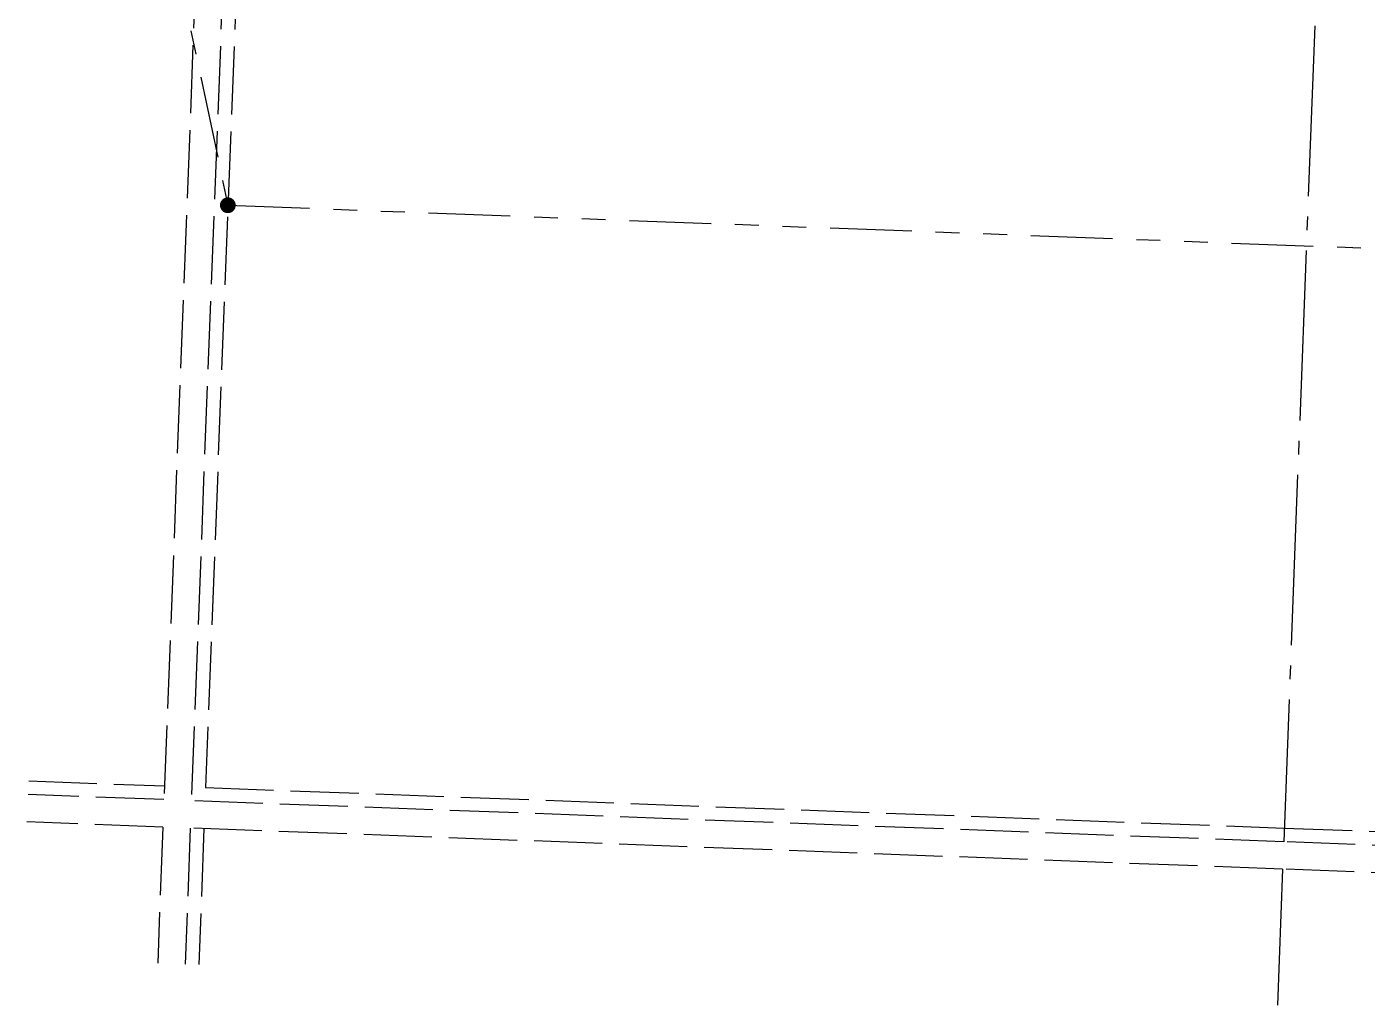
# Model space of a CAD drawing. Extents: x 329857 to 337194, y 6142471 to 6144607.
# Drawn here: x 330627 to 331611, y 6142718 to 6143437 of the extents above; entities that cross this region are included whole.
import ezdxf

# ---------------------------------------------------------------- set-up
doc = ezdxf.new("R2010")
doc.units = 0
doc.header["$LTSCALE"] = 5
for name, pattern in [('foc-DRILLPATH', [14.75, 6, -1.75, 1.75, -1.75, 1.75, -1.75]), ('foc-QUARTERLINE', [33, 25, -3, 2, -3]), ('foc-UNSURVEYED', [12.5, 10, -2.5])]:
    doc.linetypes.add(name, pattern=pattern)
for name, color, linetype in [('L-MON', 1, 'Continuous'), ('L-QSEC', 8, 'foc-QUARTERLINE'), ('L-USEC', 7, 'foc-UNSURVEYED'), ('P-PDRILLPATH', 12, 'foc-DRILLPATH')]:
    doc.layers.add(name, color=color, linetype=linetype)

# ---------------------------------------------------------------- blocks, each defined once
blk = doc.blocks.new('plbh')
at = {"layer": 'L-MON'}
h = blk.add_hatch(color=255, dxfattribs=at)
h.dxf.hatch_style = 1
edge = h.paths.add_edge_path()
edge.add_arc((0, 0), 1.16, 0, 360)
h = blk.add_hatch(color=256, dxfattribs=at)
h.dxf.hatch_style = 1
h.paths.add_polyline_path([(-0.96, 0, 1), (0.96, 0, 1)])
h.paths.add_polyline_path([(0.91, 0, -1), (-0.91, 0, -1)], flags=16)
h.paths.add_polyline_path([(0.45, 0, -1), (-0.45, 0, -1)], flags=0)
h = blk.add_hatch(color=256, dxfattribs=at)
h.dxf.hatch_style = 1
h.paths.add_polyline_path([(-0.45, 0, 1), (0.45, 0, 1)])
h.paths.add_polyline_path([(0.4, 0, -1), (-0.4, 0, -1)], flags=16)
at = {"layer": 'L-MON', "color": 240}
for radius in [0.96, 0.91, 0.45, 0.4]:
    blk.add_circle((0, 0), radius, dxfattribs=at)

msp = doc.modelspace()

# ---------------------------------------------------------------- linework, layer by layer
at = {"layer": 'L-QSEC', "flags": 128}
for points in [[(331578.497, 6143602.218), (331549.45, 6142838.235)], [(331548.685, 6142818.132), (331544.887, 6142718.22)]]:
    msp.add_lwpolyline(points, dxfattribs=at)
at = {"layer": 'L-USEC', "flags": 128}
for points in [[(330758.261, 6143673.101), (330727.368, 6142869.16)], [(330778.363, 6143672.329), (330747.471, 6142868.404)], [(330788.409, 6143671.967), (330757.902, 6142878.076)], [(330628.204, 6142882.955), (330727.755, 6142879.21)], [(330727.368, 6142869.16), (330627.694, 6142872.91)], [(330757.902, 6142878.076), (331549.832, 6142848.285)], [(331549.435, 6142838.235), (330747.471, 6142868.404)], [(330726.596, 6142849.058), (330626.673, 6142852.817)], [(330726.596, 6142849.058), (330722.757, 6142749.147)], [(330746.699, 6142848.302), (330742.859, 6142748.391)], [(331548.679, 6142818.132), (330746.699, 6142848.302)], [(330756.744, 6142847.924), (330752.904, 6142748.013)], [(331549.832, 6142848.285), (332351.763, 6142818.118)], [(332351.38, 6142808.068), (331549.435, 6142838.235)], [(332350.615, 6142787.966), (331548.679, 6142818.132)]]:
    msp.add_lwpolyline(points, dxfattribs=at)
at = {"layer": 'P-PDRILLPATH', "ltscale": 2, "flags": 128}
for points in [[(330662.922, 6143832.519), (330774.278, 6143305.639)], [(330774.278, 6143305.639), (332313.084, 6143247.752)]]:
    msp.add_lwpolyline(points, dxfattribs=at)

# ---------------------------------------------------------------- block references
at = {"layer": 'L-MON', "xscale": 4.99924415, "yscale": 4.99924415, "zscale": 4.99924415}
msp.add_blockref('plbh', (330774.278, 6143305.639), dxfattribs=at)

doc.saveas('drawing.dxf')
